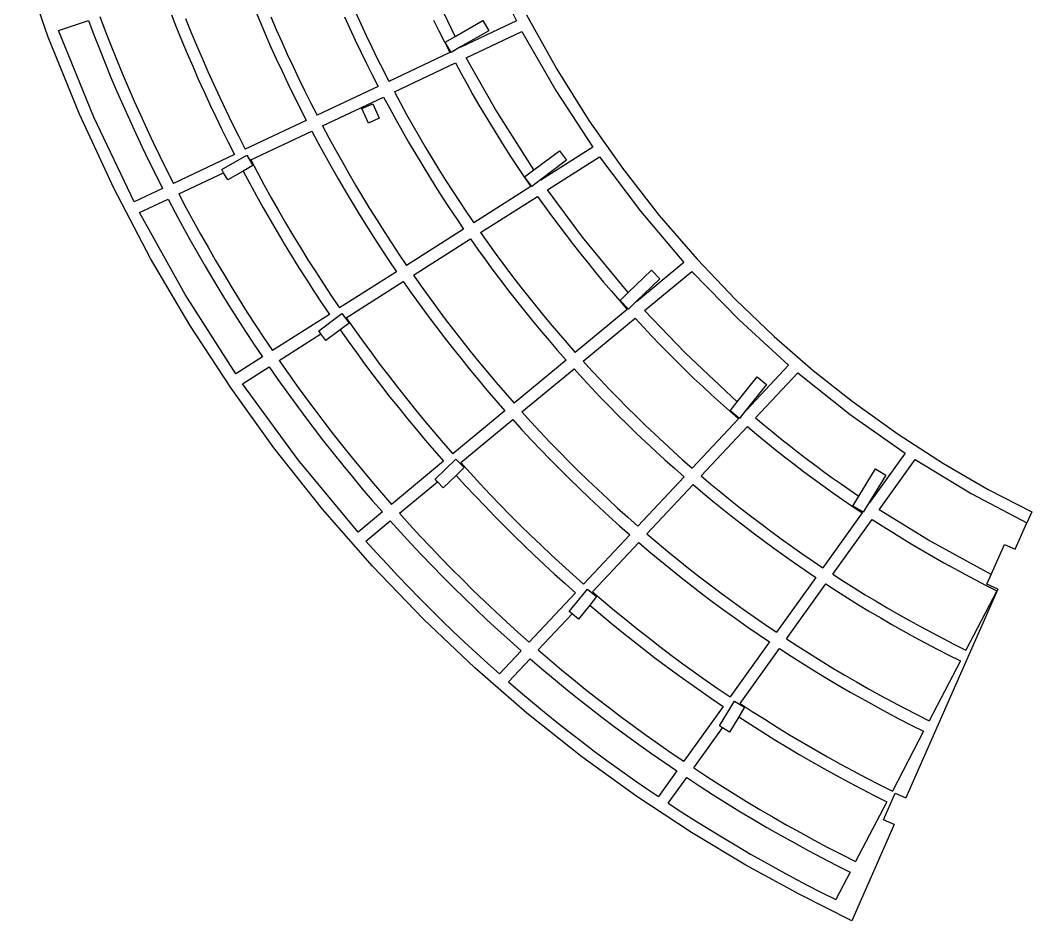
# Model space of a CAD drawing. Extents: x -27280 to 27280, y -16671 to 16671.
# Drawn here: x 340 to 3396, y 7782 to 10503 of the extents above; entities that cross this region are included whole.
import ezdxf

# ---------------------------------------------------------------- set-up
doc = ezdxf.new("R2010")
doc.units = 0
doc.header["$MEASUREMENT"] = 0
doc.layers.get('0').update_dxf_attribs({"linetype": 'CONTINUOUS'})

msp = doc.modelspace()

# ---------------------------------------------------------------- linework, layer by layer
for p, q in [((424.3, 10452.3), (339.9, 10695.7)), ((1748.8, 10685.3), (1839, 10500.7)), ((1653.6, 10454.3), (1559.6, 10652.8)), ((796.5, 10519.2), (812.1, 10480.1)), ((1047.6, 10538.2), (1063.5, 10500)), ((1352.9, 10526.9), (1368.9, 10491.7)), ((1869.7, 10519.6), (1961.3, 10355)), ((455.3, 10472.4), (545.9, 10502.4)), ((545.9, 10502.4), (562.4, 10459.2)), ((580.1, 10513.8), (596.4, 10470.9)), ((839.5, 10508.4), (855.8, 10468.1)), ((1063.5, 10500), (1079.9, 10462)), ((1097.2, 10512.8), (1113.4, 10475.1)), ((1319.5, 10513.5), (1335.6, 10478)), ((1368.9, 10491.7), (1385.2, 10456.7)), ((1588.9, 10503.6), (1605.1, 10470.8)), ((1653.6, 10454.3), (1737.8, 10502.4)), ((1839, 10500.7), (1670.8, 10421.1)), ((1737.8, 10502.4), (1755.7, 10471.2)), ((562.2, 10209.7), (455.3, 10472.4)), ((562.4, 10459.2), (579.2, 10416.1)), ((596.4, 10470.9), (613.2, 10428.1)), ((812.1, 10480.1), (828, 10441.2)), ((855.8, 10468.1), (872.5, 10427.9)), ((1079.9, 10462), (1096.5, 10424.1)), ((1113.4, 10475.1), (1130, 10437.5)), ((1335.6, 10478), (1352, 10442.6)), ((1385.2, 10456.7), (1401.8, 10421.9)), ((1605.1, 10470.8), (1621.5, 10438.1)), ((1623.6, 10437.2), (1653.6, 10454.3)), ((1755.7, 10471.2), (1670.2, 10422.3)), ((1687.6, 10389.2), (1855.9, 10468.9)), ((1855.9, 10468.9), (1958.1, 10290.9)), ((518.8, 10218.8), (424.3, 10452.3)), ((613.2, 10428.1), (630.3, 10385.5)), ((828, 10441.2), (844.3, 10402.3)), ((872.5, 10427.9), (889.6, 10388)), ((1096.5, 10424.1), (1113.6, 10386.4)), ((1130, 10437.5), (1146.9, 10400.1)), ((1352, 10442.6), (1368.8, 10407.5)), ((1621.5, 10438.1), (1638.2, 10405.7)), ((1641.5, 10405.9), (1623.6, 10437.2)), ((1670.2, 10422.3), (1641.5, 10405.9)), ((1670.4, 10421.8), (1670.2, 10422.3)), ((579.2, 10416.1), (596.5, 10373.2)), ((844.3, 10402.3), (860.9, 10363.7)), ((1146.9, 10400.1), (1164.1, 10362.9)), ((1368.8, 10407.5), (1385.9, 10372.5)), ((1401.8, 10421.9), (1418.8, 10387.2)), ((1638.2, 10405.7), (1453.7, 10318.3)), ((1670.8, 10421.1), (1670.4, 10421.8)), ((596.5, 10373.2), (614.1, 10330.4)), ((630.3, 10385.5), (647.8, 10343.1)), ((860.9, 10363.7), (877.9, 10325.2)), ((889.6, 10388), (907, 10348.1)), ((1113.6, 10386.4), (1131, 10348.8)), ((1164.1, 10362.9), (1181.7, 10325.8)), ((1385.9, 10372.5), (1403.4, 10337.6)), ((1418.8, 10387.2), (1436.1, 10352.7)), ((1470.4, 10286.4), (1655, 10373.8)), ((1655, 10373.8), (1672.3, 10341.7)), ((1774.5, 10235), (1687.6, 10389.2)), ((647.8, 10343.1), (665.8, 10300.9)), ((907, 10348.1), (924.9, 10308.5)), ((1131, 10348.8), (1148.7, 10311.4)), ((1403.4, 10337.6), (1421.1, 10302.9)), ((1436.1, 10352.7), (1453.7, 10318.3)), ((1672.3, 10341.7), (1689.9, 10309.8)), ((1961.3, 10355), (2058.3, 10200.4)), ((614.1, 10330.4), (632.2, 10287.8)), ((665.8, 10300.9), (684.1, 10258.8)), ((877.9, 10325.2), (895.2, 10286.8)), ((924.9, 10308.5), (943.1, 10269)), ((1148.7, 10311.4), (1166.8, 10274.1)), ((1181.7, 10325.8), (1199.7, 10288.9)), ((1421.1, 10302.9), (1236.6, 10215.6)), ((1689.9, 10309.8), (1707.8, 10278)), ((632.2, 10287.8), (650.7, 10245.4)), ((895.2, 10286.8), (912.9, 10248.6)), ((1166.8, 10274.1), (1185.3, 10237.1)), ((1199.7, 10288.9), (1218, 10252.2)), ((1253.3, 10183.7), (1437.9, 10271)), ((1437.9, 10271), (1456.2, 10236.7)), ((1470.4, 10286.4), (1488.7, 10252.4)), ((1707.8, 10278), (1726, 10246.5)), ((1958.1, 10290.9), (2069.9, 10119.4)), ((650.7, 10245.4), (669.6, 10203.1)), ((684.1, 10258.8), (702.9, 10216.9)), ((912.9, 10248.6), (930.9, 10210.6)), ((943.1, 10269), (961.6, 10229.7)), ((1218, 10252.2), (1236.6, 10215.6)), ((1372.5, 10235.9), (1405.5, 10250.4)), ((1405.5, 10250.4), (1424.7, 10206.8)), ((1488.7, 10252.4), (1507.2, 10218.6)), ((1726, 10246.5), (1744.6, 10215)), ((622.4, 9995.6), (518.8, 10218.8)), ((683.7, 9953.9), (562.2, 10209.7)), ((702.9, 10216.9), (722, 10175.2)), ((930.9, 10210.6), (949.3, 10172.7)), ((961.6, 10229.7), (980.6, 10190.6)), ((1185.3, 10237.1), (1204.1, 10200.2)), ((1391.7, 10192.3), (1372.5, 10235.9)), ((1456.2, 10236.7), (1474.9, 10202.6)), ((1507.2, 10218.6), (1526.1, 10185)), ((1744.6, 10215), (1763.4, 10183.8)), ((1891.7, 10050.5), (1774.5, 10235)), ((669.6, 10203.1), (688.9, 10161.1)), ((980.6, 10190.6), (999.9, 10151.6)), ((1204.1, 10200.2), (1019.6, 10112.9)), ((1253.3, 10183.7), (1272.6, 10147.4)), ((1424.7, 10206.8), (1391.7, 10192.3)), ((1474.9, 10202.6), (1494, 10168.6)), ((1526.1, 10185), (1545.2, 10151.6)), ((1763.4, 10183.8), (1782.5, 10152.8)), ((2058.3, 10200.4), (2159.6, 10055.6)), ((688.9, 10161.1), (708.6, 10119.2)), ((722, 10175.2), (741.6, 10133.6)), ((949.3, 10172.7), (968, 10135)), ((999.9, 10151.6), (1019.6, 10112.9)), ((1036.2, 10080.9), (1220.7, 10168.2)), ((1220.7, 10168.2), (1240.2, 10131.7)), ((1272.6, 10147.4), (1292.2, 10111.4)), ((1494, 10168.6), (1513.3, 10134.8)), ((1545.2, 10151.6), (1564.7, 10118.3)), ((1782.5, 10152.8), (1801.9, 10121.9)), ((708.6, 10119.2), (728.6, 10077.5)), ((741.6, 10133.6), (761.5, 10092.3)), ((968, 10135), (987, 10097.5)), ((1240.2, 10131.7), (1260, 10095.3)), ((1513.3, 10134.8), (1533, 10101.2)), ((1564.7, 10118.3), (1584.6, 10085.2)), ((1801.9, 10121.9), (1821.5, 10091.2)), ((2069.9, 10119.4), (1912.8, 10019.6)), ((761.5, 10092.3), (781.8, 10051.1)), ((987, 10097.5), (802.5, 10010.1)), ((948.8, 10051.5), (1024.8, 10094.9)), ((1024.8, 10094.9), (1042.6, 10063.6)), ((1260, 10095.3), (1280.1, 10059.2)), ((1292.2, 10111.4), (1312.2, 10075.6)), ((1533, 10101.2), (1553, 10067.8)), ((1821.5, 10091.2), (1841.5, 10060.7)), ((1891.7, 10050.5), (1969.3, 10108.5)), ((1933.4, 9990.1), (2090.6, 10089.9)), ((1969.3, 10108.5), (1990.8, 10079.7)), ((2090.6, 10089.9), (2213.6, 9926.3)), ((728.6, 10077.5), (749.1, 10036)), ((1042.6, 10063.6), (1013.4, 10046.9)), ((1036.2, 10080.9), (1056.5, 10042.5)), ((1280.1, 10059.2), (1300.6, 10023.2)), ((1312.2, 10075.6), (1332.5, 10040)), ((1553, 10067.8), (1573.3, 10034.6)), ((1584.6, 10085.2), (1604.7, 10052.4)), ((1841.5, 10060.7), (1861.8, 10030.4)), ((1990.8, 10079.7), (1912, 10020.7)), ((2159.6, 10055.6), (2270.8, 9912.7)), ((749.1, 10036), (770, 9994.7)), ((781.8, 10051.1), (802.5, 10010.1)), ((819.1, 9978.1), (954.2, 10042.1)), ((954.2, 10042.1), (948.8, 10051.5)), ((966.7, 10020.2), (954.2, 10042.1)), ((1013.4, 10046.9), (966.7, 10020.2)), ((1013.4, 10046.9), (1033.3, 10009.8)), ((1056.5, 10042.5), (1077.3, 10004.2)), ((1332.5, 10040), (1353.2, 10004.5)), ((1573.3, 10034.6), (1593.9, 10001.6)), ((1604.7, 10052.4), (1625.1, 10019.7)), ((1861.8, 10030.4), (1882.3, 10000.3)), ((1864, 10029.7), (1891.7, 10050.5)), ((1885.5, 10000.9), (1864, 10029.7)), ((733.9, 9783.1), (622.4, 9995.6)), ((770, 9994.7), (683.7, 9953.9)), ((1033.3, 10009.8), (1053.5, 9972.8)), ((1077.3, 10004.2), (1098.4, 9966.2)), ((1300.6, 10023.2), (1321.5, 9987.5)), ((1353.2, 10004.5), (1374.2, 9969.3)), ((1593.9, 10001.6), (1614.9, 9968.8)), ((1625.1, 10019.7), (1645.9, 9987.2)), ((1882.3, 10000.3), (1710, 9890.9)), ((1912, 10020.7), (1885.5, 10000.9)), ((1912.3, 10020.2), (1912, 10020.7)), ((1912.8, 10019.6), (1912.3, 10020.2)), ((819.1, 9978.1), (840.5, 9937.5)), ((1053.5, 9972.8), (1074, 9936.1)), ((1098.4, 9966.2), (1119.9, 9928.4)), ((1321.5, 9987.5), (1342.7, 9951.9)), ((1374.2, 9969.3), (1395.6, 9934.2)), ((1614.9, 9968.8), (1636.1, 9936.2)), ((1645.9, 9987.2), (1666.9, 9954.9)), ((1730.5, 9861.3), (1902.9, 9970.8)), ((1902.9, 9970.8), (1924, 9941.1)), ((2038.7, 9847.8), (1933.4, 9990.1)), ((700.2, 9921.9), (786.5, 9962.7)), ((786.5, 9962.7), (808.1, 9921.7)), ((840.5, 9937.5), (862.4, 9897)), ((1074, 9936.1), (1094.9, 9899.5)), ((1342.7, 9951.9), (1364.2, 9916.5)), ((1395.6, 9934.2), (1417.2, 9899.4)), ((1636.1, 9936.2), (1657.7, 9903.8)), ((1666.9, 9954.9), (1688.3, 9922.8)), ((1924, 9941.1), (1945.4, 9911.7)), ((838.6, 9673.7), (700.2, 9921.9)), ((808.1, 9921.7), (830.1, 9881)), ((1119.9, 9928.4), (1141.7, 9890.7)), ((1364.2, 9916.5), (1386, 9881.4)), ((1657.7, 9903.8), (1679.6, 9871.6)), ((1688.3, 9922.8), (1710, 9890.9)), ((1945.4, 9911.7), (1967, 9882.4)), ((2213.6, 9926.3), (2345.4, 9770.7)), ((2270.8, 9912.7), (2384.9, 9780.5)), ((830.1, 9881), (852.5, 9840.4)), ((862.4, 9897), (884.6, 9856.8)), ((1094.9, 9899.5), (1116.2, 9863.1)), ((1141.7, 9890.7), (1163.9, 9853.3)), ((1386, 9881.4), (1408.2, 9846.4)), ((1417.2, 9899.4), (1439.2, 9864.8)), ((1967, 9882.4), (1988.9, 9853.4)), ((884.6, 9856.8), (907.2, 9816.8)), ((1116.2, 9863.1), (1137.7, 9827)), ((1163.9, 9853.3), (1186.4, 9816.1)), ((1408.2, 9846.4), (1430.8, 9811.7)), ((1439.2, 9864.8), (1461.6, 9830.4)), ((1679.6, 9871.6), (1507.2, 9762.2)), ((1527.7, 9732.6), (1700.1, 9842)), ((1700.1, 9842), (1722.5, 9810.2)), ((1730.5, 9861.3), (1752.8, 9829.9)), ((1988.9, 9853.4), (2011.1, 9824.6)), ((2177.2, 9680), (2038.7, 9847.8)), ((852.5, 9840.4), (875.3, 9800)), ((907.2, 9816.8), (930.2, 9777)), ((1137.7, 9827), (1159.6, 9791)), ((1186.4, 9816.1), (1209.3, 9779.2)), ((1430.8, 9811.7), (1453.6, 9777.2)), ((1461.6, 9830.4), (1484.2, 9796.2)), ((1752.8, 9829.9), (1775.3, 9798.7)), ((2011.1, 9824.6), (2033.6, 9796)), ((852.5, 9581.3), (733.9, 9783.1)), ((875.3, 9800), (898.5, 9759.9)), ((1159.6, 9791), (1181.9, 9755.2)), ((1484.2, 9796.2), (1507.2, 9762.2)), ((1722.5, 9810.2), (1745.3, 9778.7)), ((1775.3, 9798.7), (1798.1, 9767.7)), ((2033.6, 9796), (2056.4, 9767.6)), ((2384.9, 9780.5), (2500.9, 9658.8)), ((898.5, 9759.9), (922, 9720)), ((930.2, 9777), (953.6, 9737.4)), ((1181.9, 9755.2), (1204.4, 9719.6)), ((1209.3, 9779.2), (1232.6, 9742.4)), ((1453.6, 9777.2), (1476.8, 9742.9)), ((1745.3, 9778.7), (1768.3, 9747.4)), ((1798.1, 9767.7), (1821.3, 9736.9)), ((2056.4, 9767.6), (2079.4, 9739.5)), ((2345.4, 9770.7), (2201.9, 9652.1)), ((922, 9720), (946, 9680.3)), ((953.6, 9737.4), (977.3, 9698)), ((1204.4, 9719.6), (1227.3, 9684.3)), ((1232.6, 9742.4), (1256.2, 9705.9)), ((1476.8, 9742.9), (1304.5, 9633.5)), ((1527.7, 9732.6), (1551.3, 9699)), ((1768.3, 9747.4), (1791.7, 9716.3)), ((1821.3, 9736.9), (1844.7, 9706.3)), ((2079.4, 9739.5), (2102.7, 9711.6)), ((2177.2, 9680), (2246.9, 9747.3)), ((2272, 9721.5), (2201.1, 9653)), ((2226.1, 9625.4), (2369.6, 9744.1)), ((2246.9, 9747.3), (2272, 9721.5)), ((2369.6, 9744.1), (2511.7, 9597.8)), ((977.3, 9698), (1001.5, 9658.9)), ((1256.2, 9705.9), (1280.2, 9669.6)), ((1324.9, 9603.8), (1497.3, 9713.3)), ((1497.3, 9713.3), (1521.1, 9679.4)), ((1551.3, 9699), (1575.2, 9665.7)), ((1791.7, 9716.3), (1815.3, 9685.5)), ((1844.7, 9706.3), (1868.4, 9676)), ((2102.7, 9711.6), (2126.3, 9683.9)), ((990.8, 9434.4), (838.6, 9673.7)), ((946, 9680.3), (970.3, 9640.9)), ((1001.5, 9658.9), (1026, 9620)), ((1227.3, 9684.3), (1250.6, 9649.1)), ((1280.2, 9669.6), (1304.5, 9633.5)), ((1521.1, 9679.4), (1545.2, 9645.8)), ((1575.2, 9665.7), (1599.5, 9632.6)), ((1815.3, 9685.5), (1839.3, 9654.8)), ((1868.4, 9676), (1892.4, 9645.9)), ((2126.3, 9683.9), (2150.1, 9656.4)), ((2152.3, 9656), (2177.2, 9680)), ((2500.9, 9658.8), (2618.2, 9547.1)), ((970.3, 9640.9), (995, 9601.7)), ((1250.6, 9649.1), (1274.1, 9614.2)), ((1545.2, 9645.8), (1569.7, 9612.4)), ((1599.5, 9632.6), (1624, 9599.8)), ((1839.3, 9654.8), (1863.5, 9624.4)), ((1892.4, 9645.9), (1916.8, 9616.1)), ((2174.2, 9629.1), (2016.9, 9499)), ((2150.1, 9656.4), (2174.2, 9629.1)), ((2177.3, 9630.1), (2152.3, 9656)), ((2201.1, 9653), (2177.3, 9630.1)), ((2201.5, 9652.6), (2201.1, 9653)), ((2201.9, 9652.1), (2201.5, 9652.6)), ((995, 9601.7), (1020.1, 9562.7)), ((1026, 9620), (1050.9, 9581.4)), ((1274.1, 9614.2), (1101.8, 9504.8)), ((1241.8, 9563.9), (1311.8, 9616.3)), ((1311.8, 9616.3), (1333.4, 9587.5)), ((1324.9, 9603.8), (1349.9, 9568.2)), ((1569.7, 9612.4), (1594.4, 9579.2)), ((1624, 9599.8), (1648.9, 9567.2)), ((1863.5, 9624.4), (1888.1, 9594.3)), ((1916.8, 9616.1), (1941.4, 9586.4)), ((2040.9, 9472.2), (2198.3, 9602.4)), ((2198.3, 9602.4), (2222.9, 9575.7)), ((2348.5, 9497.5), (2226.1, 9625.4)), ((2511.7, 9597.8), (2661.6, 9460.8)), ((977, 9390.6), (852.5, 9581.3)), ((1050.9, 9581.4), (1076.1, 9543)), ((1306.4, 9567.3), (1263.4, 9535.1)), ((1333.4, 9587.5), (1306.4, 9567.3)), ((1306.4, 9567.3), (1330.8, 9532.9)), ((1349.9, 9568.2), (1375.2, 9532.8)), ((1594.4, 9579.2), (1619.5, 9546.3)), ((1648.9, 9567.2), (1674.1, 9534.8)), ((1888.1, 9594.3), (1912.9, 9564.4)), ((1941.4, 9586.4), (1966.2, 9557.1)), ((2222.9, 9575.7), (2247.7, 9549.2)), ((1020.1, 9562.7), (1045.5, 9524)), ((1076.1, 9543), (1101.8, 9504.8)), ((1122.1, 9475.1), (1248.3, 9555.2)), ((1248.3, 9555.2), (1241.8, 9563.9)), ((1263.4, 9535.1), (1248.3, 9555.2)), ((1619.5, 9546.3), (1645, 9513.7)), ((1912.9, 9564.4), (1938, 9534.7)), ((1966.2, 9557.1), (1991.4, 9527.9)), ((2247.7, 9549.2), (2272.8, 9523)), ((2618.2, 9547.1), (2736.1, 9444.9)), ((1045.5, 9524), (1071.4, 9485.5)), ((1330.8, 9532.9), (1355.4, 9498.7)), ((1375.2, 9532.8), (1400.8, 9497.6)), ((1645, 9513.7), (1670.7, 9481.3)), ((1674.1, 9534.8), (1699.6, 9502.7)), ((1938, 9534.7), (1963.4, 9505.3)), ((1963.4, 9505.3), (1989.1, 9476.1)), ((1991.4, 9527.9), (2016.9, 9499)), ((2272.8, 9523), (2298.1, 9497.1)), ((1071.4, 9485.5), (990.8, 9434.4)), ((1122.1, 9475.1), (1148.4, 9437.4)), ((1355.4, 9498.7), (1380.4, 9464.7)), ((1400.8, 9497.6), (1426.8, 9462.7)), ((1670.7, 9481.3), (1696.7, 9449.1)), ((1699.6, 9502.7), (1725.4, 9470.9)), ((1989.1, 9476.1), (1831.8, 9346)), ((2298.1, 9497.1), (2323.7, 9471.4)), ((2506.3, 9349.5), (2348.5, 9497.5)), ((1011.1, 9404.6), (1091.7, 9455.8)), ((1091.7, 9455.8), (1118.2, 9417.7)), ((1380.4, 9464.7), (1405.6, 9431)), ((1426.8, 9462.7), (1453.1, 9428.1)), ((1696.7, 9449.1), (1723.1, 9417.2)), ((1725.4, 9470.9), (1751.6, 9439.3)), ((1855.8, 9319.1), (2013.2, 9449.3)), ((2013.2, 9449.3), (2039.4, 9420.6)), ((2040.9, 9472.2), (2066.9, 9443.9)), ((2323.7, 9471.4), (2349.5, 9445.9)), ((2349.5, 9445.9), (2375.6, 9420.7)), ((2661.6, 9460.8), (2534.4, 9324.9)), ((2736.1, 9444.9), (2853.9, 9351.6)), ((1118.2, 9417.7), (1145.1, 9379.9)), ((1148.4, 9437.4), (1175.1, 9399.9)), ((1405.6, 9431), (1431.2, 9397.5)), ((1453.1, 9428.1), (1479.8, 9393.7)), ((1723.1, 9417.2), (1749.8, 9385.5)), ((1751.6, 9439.3), (1778, 9407.9)), ((2039.4, 9420.6), (2065.9, 9392.2)), ((2066.9, 9443.9), (2093.1, 9415.8)), ((2093.1, 9415.8), (2119.6, 9387.9)), ((2375.6, 9420.7), (2402, 9395.8)), ((2506.3, 9349.5), (2566.9, 9425.1)), ((2561.8, 9301.5), (2689, 9437.5)), ((2566.9, 9425.1), (2595, 9402.6)), ((2689, 9437.5), (2847.3, 9311.7)), ((1106.5, 9210.7), (977, 9390.6)), ((1179.4, 9175), (1011.1, 9404.6)), ((1175.1, 9399.9), (1202.2, 9362.6)), ((1431.2, 9397.5), (1457.1, 9364.3)), ((1479.8, 9393.7), (1506.8, 9359.5)), ((1749.8, 9385.5), (1776.8, 9354.2)), ((1778, 9407.9), (1804.8, 9376.8)), ((2065.9, 9392.2), (2092.6, 9364.1)), ((2119.6, 9387.9), (2146.4, 9360.4)), ((2402, 9395.8), (2428.6, 9371.1)), ((2595, 9402.6), (2533.4, 9325.7)), ((1145.1, 9379.9), (1172.4, 9342.4)), ((1202.2, 9362.6), (1229.6, 9325.6)), ((1457.1, 9364.3), (1483.3, 9331.3)), ((1506.8, 9359.5), (1534.1, 9325.7)), ((1776.8, 9354.2), (1804, 9323)), ((1804.8, 9376.8), (1831.8, 9346)), ((2092.6, 9364.1), (2119.7, 9336.2)), ((2146.4, 9360.4), (2173.5, 9333.1)), ((2428.6, 9371.1), (2455.4, 9346.7)), ((1172.4, 9342.4), (1200, 9305.1)), ((1229.6, 9325.6), (1257.4, 9288.9)), ((1483.3, 9331.3), (1509.9, 9298.5)), ((1534.1, 9325.7), (1561.8, 9292.1)), ((1804, 9323), (1646.7, 9193)), ((2119.7, 9336.2), (2147, 9308.7)), ((2173.5, 9333.1), (2200.8, 9306)), ((2455.4, 9346.7), (2482.5, 9322.5)), ((2482.5, 9322.5), (2509.8, 9298.6)), ((2484.6, 9322.4), (2506.3, 9349.5)), ((2512.7, 9299.9), (2484.6, 9322.4)), ((2533.4, 9325.7), (2512.7, 9299.9)), ((2533.9, 9325.4), (2533.4, 9325.7)), ((2534.4, 9324.9), (2533.9, 9325.4)), ((2853.9, 9351.6), (2992.3, 9252.2)), ((1200, 9305.1), (1228, 9268.1)), ((1509.9, 9298.5), (1536.7, 9266)), ((1561.8, 9292.1), (1589.8, 9258.8)), ((1670.7, 9166), (1828, 9296.2)), ((1828, 9296.2), (1855.9, 9265.6)), ((1855.8, 9319.1), (1883.4, 9288.8)), ((2147, 9308.7), (2174.6, 9281.3)), ((2200.8, 9306), (2228.4, 9279.2)), ((2509.8, 9298.6), (2370.3, 9149.6)), ((2561.8, 9301.5), (2586.8, 9280.5)), ((2847.3, 9311.7), (3013.5, 9194.8)), ((1228, 9268.1), (1256.4, 9231.4)), ((1257.4, 9288.9), (1285.5, 9252.5)), ((1536.7, 9266), (1563.8, 9233.7)), ((1855.9, 9265.6), (1884, 9235.2)), ((1883.4, 9288.8), (1911.3, 9258.8)), ((2174.6, 9281.3), (2202.4, 9254.3)), ((2228.4, 9279.2), (2256.3, 9252.8)), ((2397.6, 9126.1), (2537.1, 9275.2)), ((2537.1, 9275.2), (2564.8, 9251.9)), ((2586.8, 9280.5), (2612, 9259.7)), ((1256.4, 9231.4), (1285.1, 9194.9)), ((1285.5, 9252.5), (1314, 9216.4)), ((1563.8, 9233.7), (1591.3, 9201.7)), ((1589.8, 9258.8), (1618.1, 9225.7)), ((1884, 9235.2), (1912.5, 9205.2)), ((1911.3, 9258.8), (1939.5, 9229)), ((2202.4, 9254.3), (2230.6, 9227.5)), ((2256.3, 9252.8), (2284.4, 9226.5)), ((2564.8, 9251.9), (2592.8, 9228.9)), ((2612, 9259.7), (2637.4, 9239.1)), ((2637.4, 9239.1), (2663, 9218.8)), ((2992.3, 9252.2), (3129.3, 9163.5)), ((1253.6, 9025.4), (1106.5, 9210.7)), ((1314, 9216.4), (1342.8, 9180.5)), ((1591.3, 9201.7), (1619, 9170)), ((1618.1, 9225.7), (1646.7, 9193)), ((1912.5, 9205.2), (1941.2, 9175.4)), ((1939.5, 9229), (1968, 9199.6)), ((2230.6, 9227.5), (2258.9, 9201)), ((2258.9, 9201), (2287.6, 9174.8)), ((2284.4, 9226.5), (2312.8, 9200.6)), ((2312.8, 9200.6), (2341.4, 9174.9)), ((2592.8, 9228.9), (2620.9, 9206.2)), ((2620.9, 9206.2), (2649.3, 9183.7)), ((2663, 9218.8), (2688.7, 9198.7)), ((1360.5, 8956.2), (1179.4, 9175)), ((1285.1, 9194.9), (1314.2, 9158.7)), ((1342.8, 9180.5), (1372, 9144.9)), ((1619, 9170), (1461.7, 9039.9)), ((1593.2, 9116.1), (1656.2, 9176.9)), ((1656.2, 9176.9), (1681.2, 9151)), ((1941.2, 9175.4), (1970.3, 9146)), ((1968, 9199.6), (1996.8, 9170.4)), ((1996.8, 9170.4), (2025.9, 9141.5)), ((2287.6, 9174.8), (2316.5, 9148.9)), ((2341.4, 9174.9), (2370.3, 9149.6)), ((2649.3, 9183.7), (2677.9, 9161.6)), ((2688.7, 9198.7), (2714.7, 9178.8)), ((2714.7, 9178.8), (2740.8, 9159.2)), ((3013.5, 9194.8), (2905, 9043.6)), ((2935.1, 9023.9), (3043.7, 9175.1)), ((3043.7, 9175.1), (3213.3, 9072.4)), ((1314.2, 9158.7), (1343.6, 9122.9)), ((1372, 9144.9), (1401.6, 9109.6)), ((1681.2, 9151), (1656.9, 9127.6)), ((1670.7, 9166), (1699.9, 9133.8)), ((1970.3, 9146), (1999.6, 9116.8)), ((2025.9, 9141.5), (2055.2, 9112.9)), ((2316.5, 9148.9), (2345.7, 9123.3)), ((2677.9, 9161.6), (2706.7, 9139.7)), ((2706.7, 9139.7), (2735.7, 9118.1)), ((2740.8, 9159.2), (2767.1, 9139.7)), ((2767.1, 9139.7), (2793.5, 9120.6)), ((2873.9, 9064.5), (2924.2, 9147.2)), ((2924.2, 9147.2), (2955, 9128.6)), ((3129.3, 9163.5), (3264.2, 9085.2)), ((1343.6, 9122.9), (1373.4, 9087.3)), ((1401.6, 9109.6), (1431.5, 9074.6)), ((1485.6, 9013), (1600.8, 9108.2)), ((1600.8, 9108.2), (1593.2, 9116.1)), ((1618.2, 9090.2), (1600.8, 9108.2)), ((1656.9, 9127.6), (1618.2, 9090.2)), ((1656.9, 9127.6), (1685.4, 9096.4)), ((1699.9, 9133.8), (1729.5, 9101.8)), ((1999.6, 9116.8), (2029.2, 9087.9)), ((2055.2, 9112.9), (2084.9, 9084.5)), ((2345.7, 9123.3), (2206.2, 8974.2)), ((2397.6, 9126.1), (2426.9, 9101.3)), ((2735.7, 9118.1), (2765, 9096.8)), ((2793.5, 9120.6), (2820.2, 9101.6)), ((2955, 9128.6), (2903.9, 9044.4)), ((1373.4, 9087.3), (1403.5, 9052)), ((1685.4, 9096.4), (1714.2, 9065.6)), ((1729.5, 9101.8), (1759.4, 9070.1)), ((2029.2, 9087.9), (2059.1, 9059.3)), ((2084.9, 9084.5), (2114.8, 9056.5)), ((2233.4, 8950.7), (2372.9, 9099.8)), ((2372.9, 9099.8), (2402.6, 9074.7)), ((2426.9, 9101.3), (2456.5, 9076.8)), ((2765, 9096.8), (2794.4, 9075.7)), ((2820.2, 9101.6), (2847, 9082.9)), ((2847, 9082.9), (2873.9, 9064.5)), ((3264.2, 9085.2), (3396.2, 9017.6)), ((1403.5, 9052), (1434, 9017)), ((1431.5, 9074.6), (1461.7, 9039.9)), ((1714.2, 9065.6), (1743.2, 9035)), ((1759.4, 9070.1), (1789.6, 9038.8)), ((2059.1, 9059.3), (2089.3, 9031)), ((2114.8, 9056.5), (2145, 9028.8)), ((2402.6, 9074.7), (2432.4, 9050)), ((2432.4, 9050), (2462.5, 9025.6)), ((2456.5, 9076.8), (2486.3, 9052.7)), ((2486.3, 9052.7), (2516.3, 9028.8)), ((2794.4, 9075.7), (2824.1, 9055)), ((2824.1, 9055), (2853.9, 9034.5)), ((2855.9, 9034.8), (2873.9, 9064.5)), ((3213.3, 9072.4), (3381.6, 8984.4)), ((1404.5, 8853.1), (1253.6, 9025.4)), ((1434, 9017), (1360.5, 8956.2)), ((1743.2, 9035), (1772.6, 9004.7)), ((1789.6, 9038.8), (1820.1, 9007.7)), ((2089.3, 9031), (2119.8, 9003)), ((2145, 9028.8), (2175.4, 9001.4)), ((2462.5, 9025.6), (2492.9, 9001.4)), ((2516.3, 9028.8), (2546.6, 9005.2)), ((2853.9, 9034.5), (2884, 9014.4)), ((2886.7, 9016.1), (2855.9, 9034.8)), ((2903.9, 9044.4), (2886.7, 9016.1)), ((2904.3, 9044.1), (2903.9, 9044.4)), ((2905, 9043.6), (2904.3, 9044.1)), ((3084.2, 8931.9), (2935.1, 9023.9)), ((3396.2, 9017.6), (3381.6, 8984.4)), ((1384.3, 8929.2), (1457.8, 8990)), ((1457.8, 8990), (1489, 8955.5)), ((1485.6, 9013), (1516.5, 8978.8)), ((1772.6, 9004.7), (1802.2, 8974.6)), ((1820.1, 9007.7), (1850.9, 8976.9)), ((2119.8, 9003), (2150.5, 8975.3)), ((2175.4, 9001.4), (2206.2, 8974.2)), ((2492.9, 9001.4), (2523.5, 8977.6)), ((2546.6, 9005.2), (2577.1, 8981.9)), ((2884, 9014.4), (2764.9, 8848.6)), ((2795, 8828.7), (2914.1, 8994.6)), ((2914.1, 8994.6), (2944.5, 8975)), ((1489, 8955.5), (1520.5, 8921.3)), ((1516.5, 8978.8), (1547.7, 8944.8)), ((1802.2, 8974.6), (1832.1, 8944.9)), ((1850.9, 8976.9), (1882, 8946.5)), ((2150.5, 8975.3), (2181.6, 8947.9)), ((2523.5, 8977.6), (2554.3, 8954)), ((2577.1, 8981.9), (2607.9, 8958.9)), ((2607.9, 8958.9), (2638.8, 8936.2)), ((2944.5, 8975), (2975.1, 8955.8)), ((2975.1, 8955.8), (3005.9, 8936.8)), ((3346.5, 8904.5), (3381.6, 8984.4)), ((1384.3, 8929.2), (1416.1, 8893.9)), ((1547.7, 8944.8), (1579.3, 8911.3)), ((1832.1, 8944.9), (1862.3, 8915.5)), ((1882, 8946.5), (1913.5, 8916.3)), ((2181.6, 8947.9), (2042.1, 8798.9)), ((2233.4, 8950.7), (2264.7, 8924.2)), ((2554.3, 8954), (2585.3, 8930.8)), ((2585.3, 8930.8), (2616.6, 8907.9)), ((2638.8, 8936.2), (2670, 8913.9)), ((3005.9, 8936.8), (3036.9, 8918)), ((3273.4, 8827.6), (3084.2, 8931.9)), ((1520.5, 8921.3), (1552.3, 8887.4)), ((1579.3, 8911.3), (1611.2, 8878)), ((1862.3, 8915.5), (1892.8, 8886.3)), ((1913.5, 8916.3), (1945.2, 8886.5)), ((2069.3, 8775.3), (2208.8, 8924.4)), ((2208.8, 8924.4), (2240.3, 8897.6)), ((2240.3, 8897.6), (2272.1, 8871.1)), ((2264.7, 8924.2), (2296.2, 8897.9)), ((2296.2, 8897.9), (2327.9, 8872.1)), ((2616.6, 8907.9), (2648.1, 8885.3)), ((2670, 8913.9), (2701.4, 8891.8)), ((3036.9, 8918), (3068.1, 8899.6)), ((3068.1, 8899.6), (3099.4, 8881.4)), ((3273.4, 8827.6), (3313.5, 8918.9)), ((3313.5, 8918.9), (3346.5, 8904.5)), ((1416.1, 8893.9), (1448.3, 8859)), ((1552.3, 8887.4), (1584.4, 8853.9)), ((1611.2, 8878), (1643.4, 8845)), ((1892.8, 8886.3), (1923.6, 8857.4)), ((1945.2, 8886.5), (1977.2, 8857)), ((2272.1, 8871.1), (2304.2, 8845)), ((2327.9, 8872.1), (2359.9, 8846.5)), ((2648.1, 8885.3), (2679.8, 8863)), ((2701.4, 8891.8), (2733.1, 8870)), ((2733.1, 8870), (2764.9, 8848.6)), ((3099.4, 8881.4), (3130.8, 8863.5)), ((3130.8, 8863.5), (3162.4, 8845.9)), ((1558.2, 8693.3), (1404.5, 8853.1)), ((1448.3, 8859), (1480.8, 8824.3)), ((1584.4, 8853.9), (1616.9, 8820.6)), ((1643.4, 8845), (1676, 8812.4)), ((1923.6, 8857.4), (1954.6, 8828.9)), ((1977.2, 8857), (2009.5, 8827.8)), ((2304.2, 8845), (2336.5, 8819.1)), ((2359.9, 8846.5), (2392.2, 8821.2)), ((2679.8, 8863), (2711.7, 8841)), ((2711.7, 8841), (2743.9, 8819.3)), ((3162.4, 8845.9), (3194.2, 8828.6)), ((1480.8, 8824.3), (1513.6, 8790)), ((1616.9, 8820.6), (1649.7, 8787.7)), ((1676, 8812.4), (1708.9, 8780.1)), ((1954.6, 8828.9), (1985.9, 8800.6)), ((2009.5, 8827.8), (2042.1, 8798.9)), ((2336.5, 8819.1), (2369, 8793.6)), ((2392.2, 8821.2), (2424.7, 8796.3)), ((2743.9, 8819.3), (2624.8, 8653.5)), ((2795, 8828.7), (2827.4, 8807.8)), ((2827.4, 8807.8), (2860, 8787.2)), ((3194.2, 8828.6), (3226.2, 8811.6)), ((3226.2, 8811.6), (3258.2, 8794.8)), ((3260.6, 8798.5), (3273.4, 8827.6)), ((1513.6, 8790), (1546.7, 8756)), ((1649.7, 8787.7), (1682.9, 8755.1)), ((1708.9, 8780.1), (1742.1, 8748.1)), ((2017.5, 8772.6), (1878, 8623.6)), ((1985.9, 8800.6), (2017.5, 8772.6)), ((1998.7, 8715.8), (2053.4, 8784.1)), ((2053.4, 8784.1), (2081.5, 8761.6)), ((2069.3, 8775.3), (2102.4, 8747)), ((2369, 8793.6), (2401.8, 8768.4)), ((2424.7, 8796.3), (2457.5, 8771.7)), ((2654.8, 8633.6), (2773.9, 8799.4)), ((2773.9, 8799.4), (2806.7, 8778.2)), ((2806.7, 8778.2), (2839.7, 8757.3)), ((2860, 8787.2), (2892.9, 8766.9)), ((3293.6, 8784.1), (3016, 8152.6)), ((3290.5, 8778.4), (3197.3, 8599.5)), ((3258.2, 8794.8), (3290.5, 8778.4)), ((3293.6, 8784.1), (3260.6, 8798.5)), ((1546.7, 8756), (1580.2, 8722.4)), ((1682.9, 8755.1), (1716.4, 8722.9)), ((1742.1, 8748.1), (1775.6, 8716.5)), ((2081.5, 8761.6), (2060.5, 8735.4)), ((2102.4, 8747), (2135.9, 8719.1)), ((2401.8, 8768.4), (2434.9, 8743.6)), ((2434.9, 8743.6), (2468.2, 8719)), ((2457.5, 8771.7), (2490.5, 8747.4)), ((2490.5, 8747.4), (2523.7, 8723.4)), ((2839.7, 8757.3), (2872.9, 8736.8)), ((2892.9, 8766.9), (2926, 8747)), ((2926, 8747), (2959.2, 8727.4)), ((1580.2, 8722.4), (1614.1, 8689)), ((1716.4, 8722.9), (1750.1, 8691)), ((1775.6, 8716.5), (1809.4, 8685.2)), ((2007.3, 8709), (1998.7, 8715.8)), ((2060.5, 8735.4), (2026.8, 8693.3)), ((2060.5, 8735.4), (2092.7, 8708.1)), ((2135.9, 8719.1), (2169.6, 8691.5)), ((2468.2, 8719), (2501.8, 8694.8)), ((2523.7, 8723.4), (2557.2, 8699.8)), ((2872.9, 8736.8), (2906.3, 8716.6)), ((2906.3, 8716.6), (2939.9, 8696.7)), ((2959.2, 8727.4), (2992.7, 8708.1)), ((1713.9, 8545.6), (1558.2, 8693.3)), ((1614.1, 8689), (1648.2, 8656)), ((1750.1, 8691), (1784.3, 8659.4)), ((1809.4, 8685.2), (1843.6, 8654.2)), ((1905.2, 8599.9), (2007.3, 8709)), ((2026.8, 8693.3), (2007.3, 8709)), ((2092.7, 8708.1), (2125.2, 8681.2)), ((2125.2, 8681.2), (2158, 8654.5)), ((2169.6, 8691.5), (2203.5, 8664.2)), ((2501.8, 8694.8), (2535.5, 8671)), ((2557.2, 8699.8), (2590.9, 8676.5)), ((2939.9, 8696.7), (2973.7, 8677.2)), ((2992.7, 8708.1), (3026.3, 8689.1)), ((3026.3, 8689.1), (3060.1, 8670.5)), ((1648.2, 8656), (1682.7, 8623.4)), ((1784.3, 8659.4), (1818.7, 8628.2)), ((1843.6, 8654.2), (1878, 8623.6)), ((2158, 8654.5), (2191, 8628.2)), ((2203.5, 8664.2), (2237.8, 8637.3)), ((2535.5, 8671), (2569.6, 8647.4)), ((2590.9, 8676.5), (2624.8, 8653.5)), ((2973.7, 8677.2), (3007.7, 8658)), ((3007.7, 8658), (3041.8, 8639.1)), ((3060.1, 8670.5), (3094.2, 8652.3)), ((3094.2, 8652.3), (3128.4, 8634.3)), ((1682.7, 8623.4), (1717.6, 8591.1)), ((1818.7, 8628.2), (1853.4, 8597.3)), ((2191, 8628.2), (2224.2, 8602.2)), ((2237.8, 8637.3), (2272.3, 8610.7)), ((2603.8, 8624.2), (2484.8, 8458.5)), ((2569.6, 8647.4), (2603.8, 8624.2)), ((2654.8, 8633.6), (2689.6, 8611)), ((3041.8, 8639.1), (3076.2, 8620.6)), ((3076.2, 8620.6), (3110.8, 8602.4)), ((3128.4, 8634.3), (3162.7, 8616.8)), ((1717.6, 8591.1), (1752.7, 8559.1)), ((1853.4, 8597.3), (1788.1, 8527.5)), ((1905.2, 8599.9), (1940.2, 8569.9)), ((2224.2, 8602.2), (2257.7, 8576.5)), ((2272.3, 8610.7), (2307.1, 8584.4)), ((2514.7, 8438.5), (2633.8, 8604.3)), ((2633.8, 8604.3), (2668.9, 8581.5)), ((2689.6, 8611), (2724.6, 8588.8)), ((2724.6, 8588.8), (2759.8, 8566.9)), ((3110.8, 8602.4), (3145.5, 8584.6)), ((3162.7, 8616.8), (3197.3, 8599.5)), ((1752.7, 8559.1), (1788.1, 8527.5)), ((1815.2, 8503.8), (1880.6, 8573.6)), ((1880.6, 8573.6), (1915.9, 8543.3)), ((1940.2, 8569.9), (1975.6, 8540.2)), ((2257.7, 8576.5), (2291.5, 8551.1)), ((2307.1, 8584.4), (2342.1, 8558.5)), ((2342.1, 8558.5), (2377.4, 8533)), ((2668.9, 8581.5), (2704.3, 8559)), ((2704.3, 8559), (2739.8, 8536.9)), ((2759.8, 8566.9), (2795.2, 8545.3)), ((3180.4, 8567.1), (3086, 8386.1)), ((3145.5, 8584.6), (3180.4, 8567.1)), ((1870.6, 8409.4), (1713.9, 8545.6)), ((1915.9, 8543.3), (1951.5, 8513.4)), ((1975.6, 8540.2), (2011.2, 8510.9)), ((2291.5, 8551.1), (2325.5, 8526.1)), ((2377.4, 8533), (2412.9, 8507.8)), ((2739.8, 8536.9), (2775.6, 8515.1)), ((2795.2, 8545.3), (2830.9, 8524.2)), ((1815.2, 8503.8), (1851.3, 8472.8)), ((1951.5, 8513.4), (1987.5, 8483.8)), ((2011.2, 8510.9), (2047.2, 8481.9)), ((2325.5, 8526.1), (2359.7, 8501.4)), ((2359.7, 8501.4), (2394.2, 8477)), ((2412.9, 8507.8), (2448.7, 8482.9)), ((2775.6, 8515.1), (2811.6, 8493.7)), ((2830.9, 8524.2), (2866.7, 8503.3)), ((2866.7, 8503.3), (2902.8, 8482.9)), ((1851.3, 8472.8), (1887.7, 8442.1)), ((1987.5, 8483.8), (2023.7, 8454.6)), ((2047.2, 8481.9), (2083.4, 8453.3)), ((2394.2, 8477), (2428.8, 8452.9)), ((2448.7, 8482.9), (2484.8, 8458.5)), ((2811.6, 8493.7), (2847.8, 8472.6)), ((2847.8, 8472.6), (2884.3, 8452)), ((2902.8, 8482.9), (2939, 8462.8)), ((1887.7, 8442.1), (1924.4, 8411.8)), ((2023.7, 8454.6), (2060.2, 8425.7)), ((2083.4, 8453.3), (2119.9, 8425.1)), ((2428.8, 8452.9), (2463.8, 8429.2)), ((2452.5, 8370.5), (2497.9, 8445.3)), ((2497.9, 8445.3), (2528.7, 8426.6)), ((2514.7, 8438.5), (2551.8, 8414.3)), ((2884.3, 8452), (2920.9, 8431.7)), ((2939, 8462.8), (2975.5, 8443.1)), ((2975.5, 8443.1), (3012.1, 8423.7)), ((2037.1, 8277.2), (1870.6, 8409.4)), ((1924.4, 8411.8), (1961.4, 8381.9)), ((2060.2, 8425.7), (2097, 8397.2)), ((2119.9, 8425.1), (2156.7, 8397.2)), ((2463.8, 8429.2), (2344.7, 8263.4)), ((2528.7, 8426.6), (2511.2, 8397.7)), ((2551.8, 8414.3), (2589.2, 8390.4)), ((2920.9, 8431.7), (2957.7, 8411.7)), ((2957.7, 8411.7), (2994.7, 8392.1)), ((3012.1, 8423.7), (3049, 8404.7)), ((1961.4, 8381.9), (1998.7, 8352.4)), ((2097, 8397.2), (2134.1, 8369.1)), ((2156.7, 8397.2), (2193.8, 8369.7)), ((2511.2, 8397.7), (2483.3, 8351.8)), ((2511.2, 8397.7), (2547.3, 8374.4)), ((2589.2, 8390.4), (2626.8, 8367)), ((2994.7, 8392.1), (3032, 8373)), ((3049, 8404.7), (3086, 8386.1)), ((1998.7, 8352.4), (2036.3, 8323.3)), ((2134.1, 8369.1), (2171.5, 8341.4)), ((2193.8, 8369.7), (2231.1, 8342.6)), ((2374.7, 8243.4), (2461.9, 8364.8)), ((2461.9, 8364.8), (2452.5, 8370.5)), ((2483.3, 8351.8), (2461.9, 8364.8)), ((2547.3, 8374.4), (2583.6, 8351.4)), ((2583.6, 8351.4), (2620.1, 8328.7)), ((2626.8, 8367), (2664.6, 8343.9)), ((2664.6, 8343.9), (2702.6, 8321.2)), ((3069.4, 8354.1), (2975, 8173)), ((3032, 8373), (3069.4, 8354.1)), ((2036.3, 8323.3), (2074.2, 8294.5)), ((2171.5, 8341.4), (2209.2, 8314)), ((2209.2, 8314), (2247.1, 8287)), ((2231.1, 8342.6), (2268.7, 8315.8)), ((2268.7, 8315.8), (2306.6, 8289.4)), ((2620.1, 8328.7), (2656.9, 8306.5)), ((2702.6, 8321.2), (2740.9, 8298.8)), ((2074.2, 8294.5), (2112.4, 8266.1)), ((2247.1, 8287), (2285.3, 8260.4)), ((2306.6, 8289.4), (2344.7, 8263.4)), ((2656.9, 8306.5), (2693.9, 8284.5)), ((2693.9, 8284.5), (2731.1, 8262.9)), ((2740.9, 8298.8), (2779.4, 8276.9)), ((2203.3, 8157), (2037.1, 8277.2)), ((2112.4, 8266.1), (2150.9, 8238.2)), ((2285.3, 8260.4), (2323.7, 8234.2)), ((2731.1, 8262.9), (2768.4, 8241.7)), ((2779.4, 8276.9), (2818.1, 8255.3)), ((2818.1, 8255.3), (2857, 8234.2)), ((2150.9, 8238.2), (2189.7, 8210.6)), ((2323.7, 8234.2), (2268.1, 8156.6)), ((2374.7, 8243.4), (2414.1, 8217.5)), ((2768.4, 8241.7), (2806, 8220.9)), ((2857, 8234.2), (2896.1, 8213.4)), ((2189.7, 8210.6), (2228.7, 8183.4)), ((2298, 8136.7), (2353.7, 8214.1)), ((2353.7, 8214.1), (2393.4, 8188)), ((2414.1, 8217.5), (2453.8, 8192.1)), ((2453.8, 8192.1), (2493.7, 8167)), ((2806, 8220.9), (2843.8, 8200.4)), ((2843.8, 8200.4), (2881.8, 8180.2)), ((2896.1, 8213.4), (2935.5, 8193)), ((2935.5, 8193), (2975, 8173)), ((2228.7, 8183.4), (2268.1, 8156.6)), ((2393.4, 8188), (2433.5, 8162.3)), ((2433.5, 8162.3), (2473.8, 8137)), ((2493.7, 8167), (2533.9, 8142.4)), ((2881.8, 8180.2), (2920, 8160.5)), ((2920, 8160.5), (2958.4, 8141.1)), ((2947.9, 8087), (2983.1, 8167.1)), ((2983.1, 8167.1), (3016, 8152.6)), ((2368.5, 8048.2), (2203.3, 8157)), ((2298, 8136.7), (2338.8, 8110)), ((2473.8, 8137), (2514.3, 8112.2)), ((2533.9, 8142.4), (2574.4, 8118.2)), ((2958.4, 8141.1), (2864.1, 7960.2)), ((2338.8, 8110), (2379.9, 8083.9)), ((2514.3, 8112.2), (2555.1, 8087.7)), ((2574.4, 8118.2), (2615.1, 8094.3)), ((2379.9, 8083.9), (2421.2, 8058.1)), ((2555.1, 8087.7), (2596.2, 8063.7)), ((2615.1, 8094.3), (2656, 8070.9)), ((2656, 8070.9), (2697.2, 8047.9)), ((2980.8, 8072.5), (2852.9, 7781.5)), ((2980.8, 8072.5), (2947.9, 8087)), ((2532, 7950), (2368.5, 8048.2)), ((2421.2, 8058.1), (2462.8, 8032.7)), ((2596.2, 8063.7), (2637.5, 8040)), ((2637.5, 8040), (2679, 8016.8)), ((2697.2, 8047.9), (2738.6, 8025.4)), ((2462.8, 8032.7), (2504.6, 8007.8)), ((2504.6, 8007.8), (2546.7, 7983.3)), ((2679, 8016.8), (2720.8, 7994)), ((2738.6, 8025.4), (2780.2, 8003.2)), ((2546.7, 7983.3), (2589, 7959.2)), ((2720.8, 7994), (2762.8, 7971.7)), ((2780.2, 8003.2), (2822, 7981.5)), ((2822, 7981.5), (2864.1, 7960.2)), ((2693.6, 7861.5), (2532, 7950)), ((2589, 7959.2), (2631.6, 7935.6)), ((2762.8, 7971.7), (2805, 7949.7)), ((2805, 7949.7), (2847.4, 7928.2)), ((2631.6, 7935.6), (2674.4, 7912.4)), ((2847.4, 7928.2), (2804.3, 7845.4)), ((2674.4, 7912.4), (2717.5, 7889.6)), ((2717.5, 7889.6), (2760.8, 7867.3)), ((2852.9, 7781.5), (2693.6, 7861.5)), ((2760.8, 7867.3), (2804.3, 7845.4))]:
    msp.add_line(p, q)

doc.saveas('drawing.dxf')
